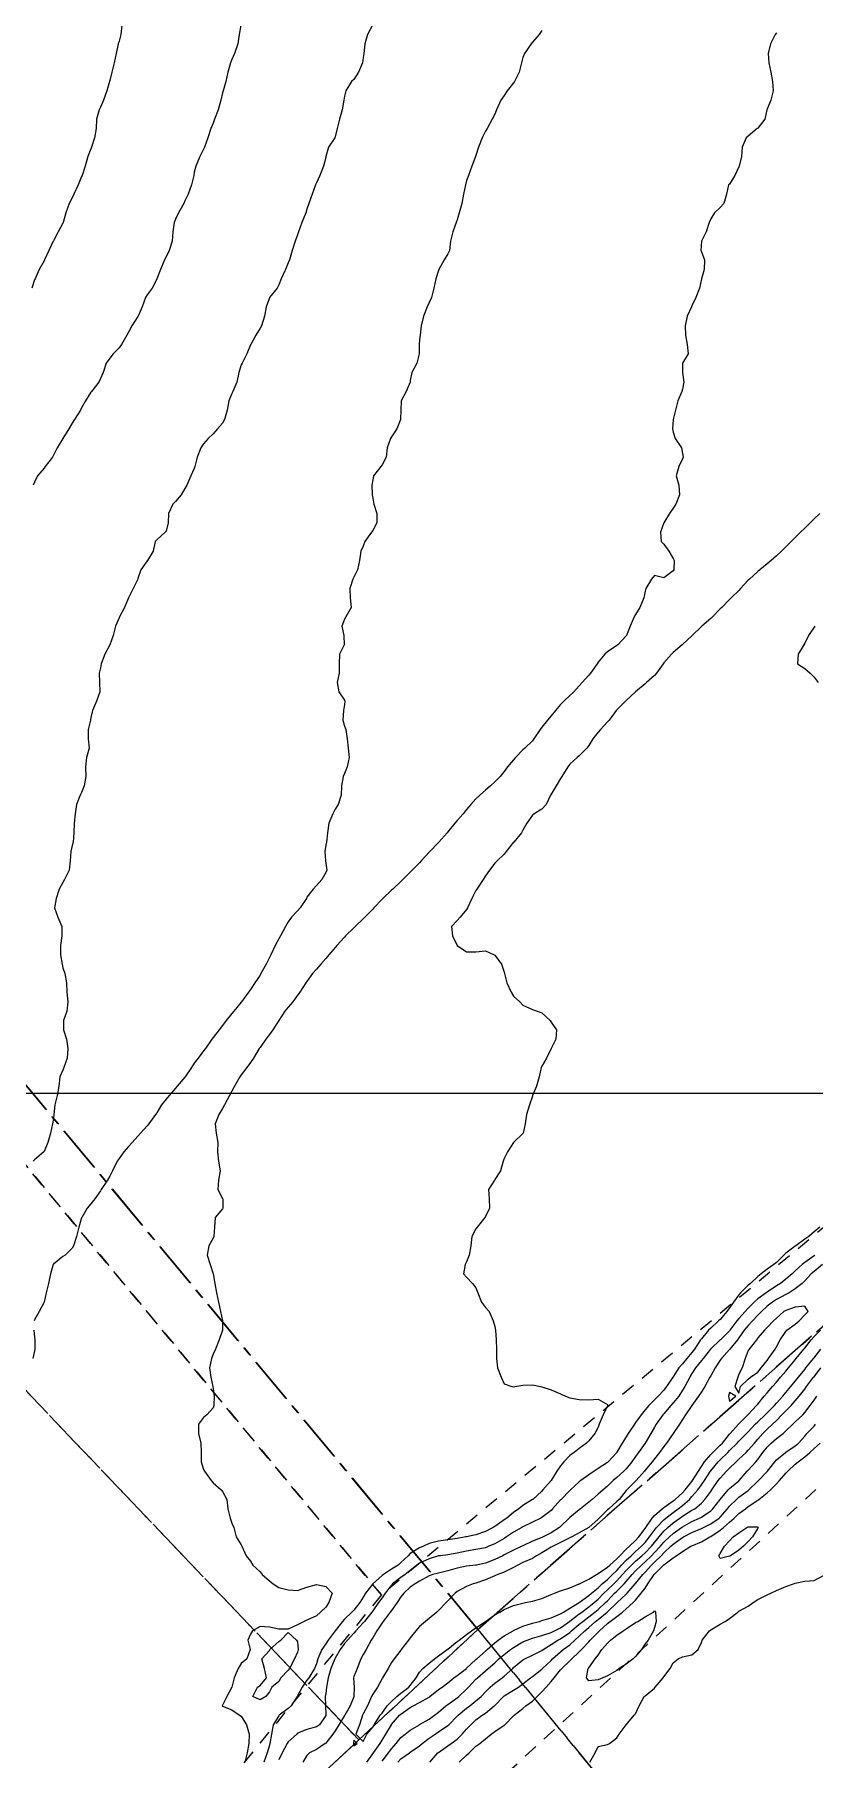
# Model space of a CAD drawing. Header units: centimetres. Extents: x 0 to 642158, y -847 to 649707.
# Drawn here: x 616421.2 to 616462.8, y 620851.9 to 620943.8 of the extents above; entities that cross this region are included whole.
import ezdxf

# ---------------------------------------------------------------- set-up
doc = ezdxf.new("R2010")
doc.units = ezdxf.units.CM
doc.header["$MEASUREMENT"] = 0
doc.linetypes.add('CENTERX2', pattern=[4, 2.5, -0.5, 0.5, -0.5])
doc.linetypes.add('JIS_02_0.7', pattern=[1.35, 0.75, -0.6])
for name, color, linetype, lineweight in [('MEV_grille', 254, 'Continuous', 9), ('WAL_parcellaire agricole', 7, 'JIS_02_0.7', 25), ('WAL_topographie 0.5', 253, 'Continuous', 20)]:
    doc.layers.add(name, color=color, linetype=linetype, lineweight=lineweight)
doc.layers.add('SPW_parcellaire cadastral', color=7, linetype='CENTERX2', lineweight=25, true_color=0xff0542)

# ---------------------------------------------------------------- blocks, each defined once
blk = doc.blocks.new('*U114')
at = {"layer": 'MEV_grille', "transparency": 33554687}
blk.add_lwpolyline([(-1338.461, 0), (1338.461, 0)], dxfattribs=at)
blk = doc.blocks.new('*U115')
at = {"layer": 'MEV_grille', "color": 0, "linetype": 'ByBlock', "lineweight": -2, "transparency": 16777216}
blk.add_blockref('*U114', (0, -1500), dxfattribs=at)

msp = doc.modelspace()

# ---------------------------------------------------------------- linework, layer by layer
at = {"layer": 'SPW_parcellaire cadastral'}
for points in [[(616458.694, 621000.568), (616463.931, 620994.483), (616470.58, 620986.06), (616476.315, 620978.815), (616481.017, 620972.962), (616487.197, 620965.438), (616492.788, 620958.759), (616498.264, 620952.334), (616502.738, 620946.566), (616494.462, 620940.098), (616510.776, 620920.208), (616480.649, 620890.269), (616444.846, 620858.824), (616328.319, 620999.221)], [(616313.036, 620878.993), (616265.079, 620915.786), (616262.741, 620917.58), (616265.689, 620921.537), (616328.319, 620999.221), (616444.846, 620858.824), (616438.51, 620852.937), (616408.245, 620884.701), (616355.741, 620937.089), (616313.036, 620878.993)], [(616313.036, 620878.993), (616355.741, 620937.089), (616408.245, 620884.701), (616438.51, 620852.937), (616410.11, 620826.551), (616394.538, 620813.213), (616375.55, 620800.72), (616354.566, 620778.67), (616332.931, 620755.938), (616309.37, 620730.794), (616286.178, 620751.628), (616257.086, 620777.464), (616258.195, 620804.368), (616302.028, 620864.015), (616313.036, 620878.993)], [(616510.219, 620779.234), (616444.846, 620858.824), (616480.649, 620890.269), (616510.776, 620920.208), (616513.032, 620922.683), (616514.975, 620927.068), (616517.495, 620928.574), (616519.586, 620926.023), (616526.18, 620918.693)], [(616444.846, 620858.824), (616510.219, 620779.234), (616482.666, 620752.854), (616410.11, 620826.551), (616438.51, 620852.937), (616444.846, 620858.824)]]:
    msp.add_lwpolyline(points, dxfattribs=at)
at = {"layer": 'WAL_parcellaire agricole'}
for points in [[(616324.031, 621000.478), (616269.31, 620938.403), (616268.869, 620960.806), (616335.692, 621044.813), (616332.483, 621048.937), (616345.106, 621065.188), (616375.352, 621102.317), (616518.538, 620926.168), (616439.713, 620860.66), (616324.031, 621000.478)], [(616255.997, 620774.617), (616254.888, 620802.306), (616269.443, 620906.264), (616269.125, 620914.056), (616269.31, 620938.403), (616324.031, 621000.478), (616439.713, 620860.66), (616427.749, 620846.053), (616421.929, 620839.702), (616414.257, 620830.705), (616403.934, 620820.988), (616397.612, 620816.054), (616363.299, 620797.518), (616354.757, 620786.516), (616345.049, 620771.634), (616339.95, 620763.773), (616311.615, 620724.308), (616278.144, 620756.809), (616255.997, 620774.617)], [(616522.872, 620919.836), (616570.045, 620862.342), (616614.184, 620807.747), (616630.186, 620791.249), (616643.887, 620779.851), (616659.086, 620770.25), (616672.756, 620763.502), (616687.347, 620758.574), (616702.897, 620754.946), (616721.847, 620753.578), (616739.047, 620754.39), (616761.889, 620757.698), (616804.495, 620698.671), (616831, 620661.774), (616849.652, 620636.377), (616803.656, 620609.121), (616749.161, 620575.115), (616713.413, 620554.761), (616697.581, 620546.526), (616688.913, 620558.859), (616551.728, 620726.674), (616446.381, 620851.161), (616490.176, 620891.332), (616522.872, 620919.836)]]:
    msp.add_lwpolyline(points, dxfattribs=at)
at = {"layer": 'WAL_topographie 0.5'}
for points in [[(616425.9, 620944.25), (616425.845, 620943.75), (616425.75, 620943.4), (616425.706, 620943.25), (616425.596, 620942.75), (616425.481, 620942.25), (616425.356, 620941.75), (616425.25, 620941.313), (616425.235, 620941.25), (616425.093, 620940.75), (616424.914, 620940.25), (616424.75, 620939.883), (616424.688, 620939.75), (616424.553, 620939.25), (616424.519, 620938.75), (616424.441, 620938.25), (616424.277, 620937.75), (616424.25, 620937.67), (616424.091, 620937.25), (616423.947, 620936.75), (616423.781, 620936.25), (616423.75, 620936.185), (616423.57, 620935.75), (616423.336, 620935.25), (616423.25, 620935.059), (616423.096, 620934.75), (616422.904, 620934.25), (616422.764, 620933.75), (616422.75, 620933.717), (616422.509, 620933.25), (616422.25, 620932.766), (616422.242, 620932.75), (616422.004, 620932.25), (616421.772, 620931.75), (616421.75, 620931.703), (616421.496, 620931.25), (616421.274, 620930.75), (616421.25, 620930.687), (616421.1, 620930.25)], [(616432.229, 620944.25), (616432.149, 620943.75), (616432.062, 620943.25), (616431.893, 620942.75), (616431.75, 620942.427), (616431.675, 620942.25), (616431.529, 620941.75), (616431.425, 620941.25), (616431.282, 620940.75), (616431.25, 620940.645), (616431.161, 620940.25), (616431.025, 620939.75), (616430.829, 620939.25), (616430.75, 620939.042), (616430.633, 620938.75), (616430.471, 620938.25), (616430.302, 620937.75), (616430.25, 620937.644), (616430.04, 620937.25), (616429.825, 620936.75), (616429.75, 620936.417), (616429.719, 620936.25), (616429.603, 620935.75), (616429.417, 620935.25), (616429.25, 620934.898), (616429.188, 620934.75), (616428.914, 620934.25), (616428.75, 620933.923), (616428.681, 620933.75), (616428.61, 620933.25), (616428.568, 620932.75), (616428.417, 620932.25), (616428.25, 620931.907), (616428.17, 620931.75), (616427.944, 620931.25), (616427.758, 620930.75), (616427.75, 620930.729), (616427.5, 620930.25), (616427.25, 620929.901), (616427.162, 620929.75), (616426.977, 620929.25), (616426.757, 620928.75), (616426.75, 620928.74), (616426.431, 620928.25), (616426.25, 620927.905), (616426.158, 620927.75), (616425.871, 620927.25), (616425.75, 620927.076), (616425.431, 620926.75), (616425.25, 620926.514), (616425.052, 620926.25), (616424.902, 620925.75), (616424.75, 620925.429), (616424.669, 620925.25), (616424.275, 620924.75), (616424.25, 620924.709), (616423.952, 620924.25), (616423.75, 620923.867), (616423.694, 620923.75), (616423.371, 620923.25), (616423.25, 620923.066), (616423.063, 620922.75), (616422.759, 620922.25), (616422.75, 620922.238), (616422.456, 620921.75), (616422.25, 620921.361), (616422.199, 620921.25), (616421.812, 620920.75), (616421.75, 620920.667), (616421.409, 620920.25), (616421.25, 620919.911), (616421.164, 620919.75)], [(616439.241, 620944.25), (616438.972, 620943.75), (616438.833, 620943.25), (616438.786, 620942.75), (616438.75, 620942.523), (616438.7, 620942.25), (616438.49, 620941.75), (616438.25, 620941.367), (616438.129, 620941.25), (616437.818, 620940.75), (616437.75, 620940.477), (616437.718, 620940.25), (616437.633, 620939.75), (616437.485, 620939.25), (616437.365, 620938.75), (616437.25, 620938.3), (616437.228, 620938.25), (616436.899, 620937.75), (616436.76, 620937.25), (616436.75, 620937.204), (616436.639, 620936.75), (616436.434, 620936.25), (616436.25, 620935.861), (616436.21, 620935.75), (616436.033, 620935.25), (616435.846, 620934.75), (616435.75, 620934.45), (616435.682, 620934.25), (616435.486, 620933.75), (616435.301, 620933.25), (616435.25, 620933.092), (616435.115, 620932.75), (616434.958, 620932.25), (616434.821, 620931.75), (616434.75, 620931.591), (616434.606, 620931.25), (616434.37, 620930.75), (616434.25, 620930.425), (616434.167, 620930.25), (616433.764, 620929.75), (616433.75, 620929.725), (616433.58, 620929.25), (616433.496, 620928.75), (616433.323, 620928.25), (616433.25, 620928.125), (616433.024, 620927.75), (616432.759, 620927.25), (616432.75, 620927.23), (616432.547, 620926.75), (616432.292, 620926.25), (616432.25, 620926.163), (616432.118, 620925.75), (616432.025, 620925.25), (616431.806, 620924.75), (616431.75, 620924.633), (616431.592, 620924.25), (616431.507, 620923.75), (616431.351, 620923.25), (616431.25, 620923.066), (616430.983, 620922.75), (616430.75, 620922.494), (616430.494, 620922.25), (616430.25, 620921.962), (616430.098, 620921.75), (616429.913, 620921.25), (616429.788, 620920.75), (616429.75, 620920.65), (616429.564, 620920.25), (616429.348, 620919.75), (616429.25, 620919.571), (616429.059, 620919.25), (616428.75, 620918.887), (616428.601, 620918.75), (616428.37, 620918.25), (616428.354, 620917.75), (616428.25, 620917.313), (616428.206, 620917.25), (616427.75, 620916.846), (616427.674, 620916.75), (616427.564, 620916.25), (616427.266, 620915.75), (616427.25, 620915.732), (616426.904, 620915.25), (616426.75, 620914.788), (616426.74, 620914.75), (616426.505, 620914.25), (616426.25, 620913.75), (616426.25, 620913.75), (616426.036, 620913.25), (616425.778, 620912.75), (616425.75, 620912.694), (616425.56, 620912.25), (616425.435, 620911.75), (616425.25, 620911.25), (616425.25, 620911.25), (616424.993, 620910.75), (616424.798, 620910.25), (616424.75, 620910.036), (616424.694, 620909.75), (616424.707, 620909.25), (616424.719, 620908.75), (616424.543, 620908.25), (616424.339, 620907.75), (616424.25, 620907.393), (616424.222, 620907.25), (616424.101, 620906.75), (616424.098, 620906.25), (616424.157, 620905.75), (616424.021, 620905.25), (616423.966, 620904.75), (616423.982, 620904.25), (616423.884, 620903.75), (616423.75, 620903.383), (616423.681, 620903.25), (616423.474, 620902.75), (616423.402, 620902.25), (616423.358, 620901.75), (616423.331, 620901.25), (616423.302, 620900.75), (616423.25, 620900.562), (616423.172, 620900.25), (616423.135, 620899.75), (616423.088, 620899.25), (616422.841, 620898.75), (616422.75, 620898.6), (616422.561, 620898.25), (616422.406, 620897.75), (616422.31, 620897.25), (616422.49, 620896.75), (616422.691, 620896.25), (616422.692, 620895.75), (616422.636, 620895.25), (616422.628, 620894.75), (616422.71, 620894.25), (616422.75, 620894.062), (616422.859, 620893.75), (616422.954, 620893.25), (616422.972, 620892.75), (616423.017, 620892.25), (616422.967, 620891.75), (616422.782, 620891.25), (616422.78, 620890.75), (616422.95, 620890.25), (616423.023, 620889.75), (616422.976, 620889.25), (616422.809, 620888.75), (616422.75, 620888.607), (616422.594, 620888.25), (616422.543, 620887.75), (616422.457, 620887.25), (616422.33, 620886.75), (616422.281, 620886.25), (616422.25, 620886.036), (616422.21, 620885.75), (616422.094, 620885.25), (616421.96, 620884.75), (616421.75, 620884.269), (616421.733, 620884.25), (616421.25, 620883.836), (616421.179, 620883.75)], [(616448.25, 620943.961), (616448.121, 620943.75), (616447.75, 620943.354), (616447.68, 620943.25), (616447.325, 620942.75), (616447.25, 620942.536), (616447.165, 620942.25), (616447.043, 620941.75), (616446.795, 620941.25), (616446.75, 620941.187), (616446.417, 620940.75), (616446.25, 620940.509), (616446.076, 620940.25), (616445.848, 620939.75), (616445.75, 620939.513), (616445.611, 620939.25), (616445.338, 620938.75), (616445.25, 620938.615), (616445.077, 620938.25), (616444.887, 620937.75), (616444.75, 620937.313), (616444.729, 620937.25), (616444.534, 620936.75), (616444.35, 620936.25), (616444.25, 620935.983), (616444.189, 620935.75), (616444.078, 620935.25), (616443.991, 620934.75), (616443.854, 620934.25), (616443.75, 620933.893), (616443.701, 620933.75), (616443.519, 620933.25), (616443.394, 620932.75), (616443.34, 620932.25), (616443.25, 620932.075), (616443.053, 620931.75), (616442.774, 620931.25), (616442.75, 620931.191), (616442.611, 620930.75), (616442.5, 620930.25), (616442.385, 620929.75), (616442.25, 620929.481), (616442.143, 620929.25), (616441.95, 620928.75), (616441.839, 620928.25), (616441.772, 620927.75), (616441.75, 620927.5), (616441.728, 620927.25), (616441.717, 620926.75), (616441.592, 620926.25), (616441.338, 620925.75), (616441.25, 620925.322), (616441.237, 620925.25), (616441.04, 620924.75), (616440.767, 620924.25), (616440.75, 620923.75), (616440.75, 620923.749), (616440.734, 620923.25), (616440.528, 620922.75), (616440.25, 620922.333), (616440.192, 620922.25), (616440.014, 620921.75), (616439.968, 620921.25), (616439.75, 620920.845), (616439.681, 620920.75), (616439.298, 620920.25), (616439.25, 620920.036), (616439.208, 620919.75), (616439.219, 620919.25), (616439.25, 620919.062), (616439.31, 620918.75), (616439.462, 620918.25), (616439.472, 620917.75), (616439.25, 620917.336), (616439.186, 620917.25), (616438.835, 620916.75), (616438.75, 620916.5), (616438.615, 620916.25), (616438.547, 620915.75), (616438.433, 620915.25), (616438.25, 620914.855), (616438.197, 620914.75), (616438.026, 620914.25), (616438.043, 620913.75), (616438.096, 620913.25), (616437.822, 620912.75), (616437.75, 620912.625), (616437.6, 620912.25), (616437.713, 620911.75), (616437.727, 620911.25), (616437.49, 620910.75), (616437.457, 620910.25), (616437.467, 620909.75), (616437.354, 620909.25), (616437.45, 620908.75), (616437.75, 620908.3), (616437.773, 620908.25), (616437.75, 620908.083), (616437.697, 620907.75), (616437.655, 620907.25), (616437.75, 620906.917), (616437.821, 620906.75), (616437.893, 620906.25), (616437.94, 620905.75), (616437.99, 620905.25), (616437.885, 620904.75), (616437.75, 620904.408), (616437.679, 620904.25), (616437.588, 620903.75), (616437.579, 620903.25), (616437.403, 620902.75), (616437.25, 620902.5), (616437.122, 620902.25), (616436.912, 620901.75), (616436.839, 620901.25), (616436.787, 620900.75), (616436.75, 620900.583), (616436.701, 620900.25), (616436.735, 620899.75), (616436.75, 620899.625), (616436.804, 620899.25), (616436.75, 620899.125), (616436.546, 620898.75), (616436.25, 620898.44), (616436.076, 620898.25), (616435.75, 620897.809), (616435.721, 620897.75), (616435.385, 620897.25), (616435.25, 620897.094), (616434.936, 620896.75), (616434.75, 620896.509), (616434.607, 620896.25), (616434.35, 620895.75), (616434.25, 620895.597), (616434.063, 620895.25), (616433.821, 620894.75), (616433.75, 620894.599), (616433.576, 620894.25), (616433.302, 620893.75), (616433.25, 620893.669), (616432.978, 620893.25), (616432.75, 620892.908), (616432.63, 620892.75), (616432.262, 620892.25), (616432.25, 620892.234), (616431.853, 620891.75), (616431.75, 620891.63), (616431.448, 620891.25), (616431.25, 620890.975), (616431.067, 620890.75), (616430.75, 620890.342), (616430.687, 620890.25), (616430.342, 620889.75), (616430.25, 620889.631), (616429.955, 620889.25), (616429.75, 620888.97), (616429.602, 620888.75), (616429.26, 620888.25), (616429.25, 620888.238), (616428.843, 620887.75), (616428.75, 620887.646), (616428.411, 620887.25), (616428.25, 620887.062), (616428.009, 620886.75), (616427.75, 620886.332), (616427.691, 620886.25), (616427.337, 620885.75), (616427.25, 620885.644), (616426.895, 620885.25), (616426.75, 620885.097), (616426.438, 620884.75), (616426.25, 620884.542), (616426.008, 620884.25), (616425.75, 620883.905), (616425.641, 620883.75), (616425.392, 620883.25), (616425.25, 620882.964), (616425.125, 620882.75), (616424.792, 620882.25), (616424.75, 620882.181), (616424.46, 620881.75), (616424.25, 620881.478), (616424.052, 620881.25), (616423.755, 620880.75), (616423.75, 620880.738), (616423.612, 620880.25), (616423.484, 620879.75), (616423.321, 620879.25), (616423.25, 620879.119), (616422.869, 620878.75), (616422.75, 620878.675), (616422.25, 620878.269), (616422.236, 620878.25), (616422.101, 620877.75), (616421.989, 620877.25), (616421.867, 620876.75), (616421.75, 620876.25), (616421.75, 620876.25), (616421.5, 620875.75), (616421.25, 620875.31), (616421.222, 620875.25)], [(616460.75, 620943.837), (616460.685, 620943.75), (616460.424, 620943.25), (616460.31, 620942.75), (616460.336, 620942.25), (616460.44, 620941.75), (616460.536, 620941.25), (616460.578, 620940.75), (616460.45, 620940.25), (616460.25, 620939.788), (616460.236, 620939.75), (616460.135, 620939.25), (616459.75, 620938.774), (616459.721, 620938.75), (616459.25, 620938.35), (616459.132, 620938.25), (616458.926, 620937.75), (616458.882, 620937.25), (616458.77, 620936.75), (616458.75, 620936.7), (616458.536, 620936.25), (616458.25, 620935.788), (616458.2, 620935.75), (616458.083, 620935.25), (616457.95, 620934.75), (616457.75, 620934.536), (616457.442, 620934.25), (616457.25, 620933.938), (616457.167, 620933.75), (616457, 620933.25), (616456.75, 620932.75), (616456.75, 620932.749), (616456.719, 620932.25), (616456.75, 620932.178), (616456.908, 620931.75), (616456.896, 620931.25), (616456.75, 620930.75), (616456.75, 620930.75), (616456.655, 620930.25), (616456.464, 620929.75), (616456.25, 620929.3), (616456.226, 620929.25), (616456, 620928.75), (616455.883, 620928.25), (616455.906, 620927.75), (616456, 620927.25), (616456.05, 620926.75), (616455.75, 620926.25), (616455.75, 620925.75), (616455.818, 620925.25), (616455.75, 620924.875), (616455.708, 620924.75), (616455.5, 620924.25), (616455.375, 620923.75), (616455.25, 620923.25), (616455.25, 620923.25), (616455.213, 620922.75), (616455.25, 620922.583), (616455.361, 620922.25), (616455.694, 620921.75), (616455.75, 620921.45), (616455.781, 620921.25), (616455.75, 620921.167), (616455.558, 620920.75), (616455.4, 620920.25), (616455.545, 620919.75), (616455.591, 620919.25), (616455.382, 620918.75), (616455.25, 620918.536), (616455.05, 620918.25), (616454.75, 620917.75), (616454.75, 620917.75), (616454.569, 620917.25), (616454.614, 620916.75), (616454.75, 620916.607), (616455.018, 620916.25), (616455.25, 620915.844), (616455.298, 620915.75), (616455.288, 620915.25), (616455.25, 620915.187), (616454.75, 620914.817), (616454.25, 620914.95), (616454.096, 620914.75), (616453.796, 620914.25), (616453.75, 620914.107), (616453.678, 620913.75), (616453.482, 620913.25), (616453.25, 620912.87), (616453.175, 620912.75), (616452.96, 620912.25), (616452.768, 620911.75), (616452.75, 620911.729), (616452.296, 620911.25), (616452.25, 620911.212), (616451.75, 620910.877), (616451.607, 620910.75), (616451.25, 620910.333), (616451.198, 620910.25), (616450.849, 620909.75), (616450.75, 620909.64), (616450.402, 620909.25), (616450.25, 620909.076), (616449.954, 620908.75), (616449.75, 620908.548), (616449.426, 620908.25), (616449.25, 620908.074), (616448.984, 620907.75), (616448.75, 620907.47), (616448.551, 620907.25), (616448.25, 620906.863), (616448.174, 620906.75), (616447.837, 620906.25), (616447.75, 620906.149), (616447.348, 620905.75), (616447.25, 620905.655), (616446.861, 620905.25), (616446.75, 620905.129), (616446.434, 620904.75), (616446.25, 620904.513), (616446.036, 620904.25), (616445.75, 620903.951), (616445.525, 620903.75), (616445.25, 620903.513), (616444.957, 620903.25), (616444.75, 620903.054), (616444.479, 620902.75), (616444.25, 620902.484), (616444.062, 620902.25), (616443.75, 620901.9), (616443.626, 620901.75), (616443.25, 620901.296), (616443.211, 620901.25), (616442.767, 620900.75), (616442.75, 620900.732), (616442.295, 620900.25), (616442.25, 620900.205), (616441.838, 620899.75), (616441.75, 620899.651), (616441.352, 620899.25), (616441.25, 620899.145), (616440.849, 620898.75), (616440.75, 620898.658), (616440.322, 620898.25), (616440.25, 620898.184), (616439.792, 620897.75), (616439.75, 620897.708), (616439.307, 620897.25), (616439.25, 620897.184), (616438.835, 620896.75), (616438.75, 620896.663), (616438.31, 620896.25), (616438.25, 620896.188), (616437.805, 620895.75), (616437.75, 620895.691), (616437.349, 620895.25), (616437.25, 620895.13), (616436.917, 620894.75), (616436.75, 620894.554), (616436.496, 620894.25), (616436.25, 620893.984), (616436.048, 620893.75), (616435.75, 620893.33), (616435.695, 620893.25), (616435.374, 620892.75), (616435.25, 620892.59), (616434.995, 620892.25), (616434.75, 620891.962), (616434.577, 620891.75), (616434.25, 620891.257), (616434.246, 620891.25), (616433.93, 620890.75), (616433.75, 620890.507), (616433.569, 620890.25), (616433.25, 620889.809), (616433.21, 620889.75), (616432.91, 620889.25), (616432.75, 620889.019), (616432.545, 620888.75), (616432.25, 620888.35), (616432.185, 620888.25), (616431.897, 620887.75), (616431.75, 620887.483), (616431.634, 620887.25), (616431.368, 620886.75), (616431.25, 620886.564), (616431.057, 620886.25), (616430.868, 620885.75), (616430.917, 620885.25), (616431.009, 620884.75), (616430.984, 620884.25), (616431.033, 620883.75), (616431.122, 620883.25), (616431.036, 620882.75), (616431, 620882.25), (616431.25, 620881.775), (616431.279, 620881.75), (616431.274, 620881.25), (616431.25, 620881.219), (616430.855, 620880.75), (616430.833, 620880.25), (616430.793, 620879.75), (616430.75, 620879.65), (616430.519, 620879.25), (616430.429, 620878.75), (616430.588, 620878.25), (616430.75, 620877.75), (616430.75, 620877.75), (616430.844, 620877.25), (616430.94, 620876.75), (616431.048, 620876.25), (616431.146, 620875.75), (616431.25, 620875.25), (616431.25, 620875.25), (616431.25, 620874.75), (616431.25, 620874.75), (616431.083, 620874.25), (616430.875, 620873.75), (616430.75, 620873.477), (616430.667, 620873.25), (616430.562, 620872.75), (616430.625, 620872.25), (616430.731, 620871.75), (616430.75, 620871.65), (616430.812, 620871.25), (616430.797, 620870.75), (616430.75, 620870.625), (616430.424, 620870.25), (616430.25, 620870.107), (616429.972, 620869.75), (616429.968, 620869.25), (616430.098, 620868.75), (616430.111, 620868.25), (616430.125, 620867.75), (616430.25, 620867.338), (616430.288, 620867.25), (616430.655, 620866.75), (616430.75, 620866.636), (616431.185, 620866.25), (616431.25, 620866.167), (616431.477, 620865.75), (616431.544, 620865.25), (616431.653, 620864.75), (616431.75, 620864.481), (616431.857, 620864.25), (616431.989, 620863.75), (616432.25, 620863.321), (616432.288, 620863.25), (616432.517, 620862.75), (616432.75, 620862.458), (616432.864, 620862.25), (616433.25, 620861.881), (616433.365, 620861.75), (616433.75, 620861.417), (616433.959, 620861.25), (616434.25, 620861.061), (616434.75, 620860.934), (616435.25, 620860.902), (616435.75, 620861.07), (616436.25, 620861.208), (616436.75, 620861.108), (616437.099, 620860.75), (616436.911, 620860.25), (616436.75, 620860.006), (616436.466, 620859.75), (616436.25, 620859.553), (616435.75, 620859.319), (616435.604, 620859.25), (616435.25, 620859.073), (616434.75, 620858.83), (616434.25, 620858.835), (616433.75, 620858.94), (616433.25, 620858.978), (616432.846, 620858.75), (616432.75, 620858.571), (616432.595, 620858.25), (616432.725, 620857.75), (616432.544, 620857.25), (616432.25, 620857), (616432.089, 620856.75), (616431.879, 620856.25), (616431.75, 620855.75), (616431.75, 620855.75), (616431.491, 620855.25), (616431.25, 620854.786), (616431.238, 620854.75), (616431.25, 620854.733), (616431.75, 620854.541), (616432.15, 620854.25), (616432.25, 620854.205), (616432.54, 620853.75), (616432.681, 620853.25), (616432.663, 620852.75), (616432.562, 620852.25), (616432.447, 620851.75)], [(616463.057, 620918.25), (616462.75, 620917.961), (616462.534, 620917.75), (616462.25, 620917.464), (616462.028, 620917.25), (616461.75, 620916.961), (616461.53, 620916.75), (616461.25, 620916.465), (616461.019, 620916.25), (616460.75, 620916.002), (616460.474, 620915.75), (616460.25, 620915.564), (616459.866, 620915.25), (616459.75, 620915.157), (616459.309, 620914.75), (616459.25, 620914.689), (616458.836, 620914.25), (616458.75, 620914.155), (616458.333, 620913.75), (616458.25, 620913.66), (616457.832, 620913.25), (616457.75, 620913.171), (616457.337, 620912.75), (616457.25, 620912.663), (616456.778, 620912.25), (616456.75, 620912.225), (616456.265, 620911.75), (616456.25, 620911.735), (616455.75, 620911.266), (616455.73, 620911.25), (616455.25, 620910.838), (616455.159, 620910.75), (616454.75, 620910.289), (616454.72, 620910.25), (616454.357, 620909.75), (616454.25, 620909.628), (616453.825, 620909.25), (616453.75, 620909.184), (616453.25, 620908.759), (616453.24, 620908.75), (616452.75, 620908.287), (616452.705, 620908.25), (616452.25, 620907.79), (616452.215, 620907.75), (616451.834, 620907.25), (616451.75, 620907.153), (616451.373, 620906.75), (616451.25, 620906.61), (616450.975, 620906.25), (616450.75, 620905.886), (616450.644, 620905.75), (616450.25, 620905.35), (616450.135, 620905.25), (616449.75, 620904.904), (616449.635, 620904.75), (616449.312, 620904.25), (616449.25, 620904.134), (616449.021, 620903.75), (616448.75, 620903.307), (616448.714, 620903.25), (616448.482, 620902.75), (616448.25, 620902.509), (616447.85, 620902.25), (616447.75, 620902.18), (616447.463, 620901.75), (616447.25, 620901.378), (616447.173, 620901.25), (616446.759, 620900.75), (616446.75, 620900.738), (616446.35, 620900.25), (616446.25, 620900.111), (616445.879, 620899.75), (616445.75, 620899.635), (616445.462, 620899.25), (616445.25, 620898.944), (616445.137, 620898.75), (616444.787, 620898.25), (616444.75, 620898.179), (616444.524, 620897.75), (616444.304, 620897.25), (616444.25, 620897.155), (616443.91, 620896.75), (616443.75, 620896.583), (616443.442, 620896.25), (616443.5, 620895.75), (616443.75, 620895.25), (616443.75, 620895.25), (616444.25, 620894.9), (616444.75, 620894.9), (616445.25, 620894.956), (616445.717, 620894.75), (616445.75, 620894.734), (616446.116, 620894.25), (616446.25, 620893.827), (616446.275, 620893.75), (616446.399, 620893.25), (616446.619, 620892.75), (616446.75, 620892.536), (616447.083, 620892.25), (616447.25, 620892.068), (616447.75, 620891.827), (616448, 620891.75), (616448.25, 620891.65), (616448.694, 620891.25), (616448.75, 620891.167), (616449.028, 620890.75), (616449, 620890.25), (616448.75, 620889.75), (616448.75, 620889.75), (616448.5, 620889.25), (616448.25, 620888.812), (616448.229, 620888.75), (616448.121, 620888.25), (616447.971, 620887.75), (616447.761, 620887.25), (616447.75, 620887.217), (616447.594, 620886.75), (616447.443, 620886.25), (616447.365, 620885.75), (616447.26, 620885.25), (616447.25, 620885.231), (616446.75, 620884.75), (616446.75, 620884.75), (616446.423, 620884.25), (616446.25, 620883.898), (616446.193, 620883.75), (616446.053, 620883.25), (616445.75, 620882.774), (616445.73, 620882.75), (616445.417, 620882.25), (616445.45, 620881.75), (616445.469, 620881.25), (616445.25, 620880.813), (616445.218, 620880.75), (616444.809, 620880.25), (616444.75, 620880.159), (616444.531, 620879.75), (616444.471, 620879.25), (616444.393, 620878.75), (616444.25, 620878.393), (616444.167, 620878.25), (616444.083, 620877.75), (616444.25, 620877.573), (616444.573, 620877.25), (616444.75, 620877.019), (616444.856, 620876.75), (616445.05, 620876.25), (616445.25, 620875.964), (616445.454, 620875.75), (616445.667, 620875.25), (616445.75, 620874.95), (616445.788, 620874.75), (616445.826, 620874.25), (616445.845, 620873.75), (616445.846, 620873.25), (616445.896, 620872.75), (616446.089, 620872.25), (616446.25, 620871.893), (616446.65, 620871.75), (616446.75, 620871.736), (616446.821, 620871.75), (616447.25, 620871.831), (616447.75, 620871.847), (616448.179, 620871.75), (616448.25, 620871.742), (616448.75, 620871.585), (616449.25, 620871.363), (616449.515, 620871.25), (616449.75, 620871.157), (616450.25, 620871.063), (616450.75, 620871.056), (616451.25, 620871.088), (616451.75, 620870.809), (616451.764, 620870.75), (616451.75, 620870.729), (616451.516, 620870.25), (616451.317, 620869.75), (616451.25, 620869.598), (616451.069, 620869.25), (616450.75, 620868.863), (616450.641, 620868.75), (616450.25, 620868.464), (616449.978, 620868.25), (616449.75, 620868.085), (616449.431, 620867.75), (616449.25, 620867.529), (616449.062, 620867.25), (616448.752, 620866.75), (616448.75, 620866.748), (616448.311, 620866.25), (616448.25, 620866.19), (616447.769, 620865.75), (616447.75, 620865.737), (616447.25, 620865.422), (616447.035, 620865.25), (616446.75, 620865.049), (616446.392, 620864.75), (616446.25, 620864.659), (616445.75, 620864.303), (616445.673, 620864.25), (616445.25, 620864.029), (616444.75, 620863.859), (616444.25, 620863.757), (616444.218, 620863.75), (616443.75, 620863.671), (616443.25, 620863.588), (616442.75, 620863.531), (616442.25, 620863.405), (616441.956, 620863.25), (616441.75, 620863.163), (616441.25, 620862.859), (616441.135, 620862.75), (616440.75, 620862.384), (616440.602, 620862.25), (616440.25, 620862.025), (616439.823, 620861.75), (616439.75, 620861.689), (616439.256, 620861.25), (616439.25, 620861.243), (616438.873, 620860.75), (616438.75, 620860.537), (616438.574, 620860.25), (616438.25, 620859.85), (616438.148, 620859.75), (616437.75, 620859.369), (616437.649, 620859.25), (616437.25, 620858.75), (616437.25, 620858.75), (616436.873, 620858.25), (616436.75, 620858.061), (616436.539, 620857.75), (616436.337, 620857.25), (616436.25, 620856.997), (616436.143, 620856.75), (616435.844, 620856.25), (616435.75, 620856.116), (616435.493, 620855.75), (616435.25, 620855.294), (616435.229, 620855.25), (616434.901, 620854.75), (616434.75, 620854.613), (616434.274, 620854.25), (616434.25, 620854.224), (616433.953, 620853.75), (616433.871, 620853.25), (616433.778, 620852.75), (616433.75, 620852.652), (616433.64, 620852.25), (616433.459, 620851.75)], [(616462.792, 620912.25), (616462.75, 620912.196), (616462.459, 620911.75), (616462.25, 620911.341), (616462.199, 620911.25), (616461.912, 620910.75), (616461.875, 620910.25), (616462.25, 620909.993), (616462.543, 620909.75), (616462.75, 620909.528), (616462.964, 620909.25)], [(616463.058, 620880.25), (616462.75, 620879.991), (616462.463, 620879.75), (616462.25, 620879.596), (616461.784, 620879.25), (616461.75, 620879.227), (616461.25, 620878.861), (616461.133, 620878.75), (616460.75, 620878.37), (616460.609, 620878.25), (616460.25, 620878.008), (616459.942, 620877.75), (616459.75, 620877.618), (616459.368, 620877.25), (616459.25, 620877.151), (616458.841, 620876.75), (616458.75, 620876.644), (616458.456, 620876.25), (616458.25, 620875.956), (616458.103, 620875.75), (616457.75, 620875.335), (616457.668, 620875.25), (616457.25, 620874.873), (616457.131, 620874.75), (616456.75, 620874.303), (616456.712, 620874.25), (616456.386, 620873.75), (616456.25, 620873.574), (616455.978, 620873.25), (616455.75, 620872.971), (616455.555, 620872.75), (616455.25, 620872.268), (616455.236, 620872.25), (616454.895, 620871.75), (616454.75, 620871.562), (616454.449, 620871.25), (616454.25, 620871.052), (616453.954, 620870.75), (616453.75, 620870.517), (616453.54, 620870.25), (616453.25, 620869.839), (616453.182, 620869.75), (616452.849, 620869.25), (616452.75, 620869.078), (616452.54, 620868.75), (616452.25, 620868.259), (616452.244, 620868.25), (616451.796, 620867.75), (616451.75, 620867.712), (616451.25, 620867.384), (616451.04, 620867.25), (616450.75, 620867.054), (616450.33, 620866.75), (616450.25, 620866.684), (616449.79, 620866.25), (616449.75, 620866.217), (616449.281, 620865.75), (616449.25, 620865.72), (616448.824, 620865.25), (616448.75, 620865.161), (616448.25, 620864.781), (616448.196, 620864.75), (616447.75, 620864.542), (616447.25, 620864.285), (616447.194, 620864.25), (616446.75, 620863.997), (616446.377, 620863.75), (616446.25, 620863.668), (616445.75, 620863.382), (616445.442, 620863.25), (616445.25, 620863.171), (616444.75, 620863.071), (616444.25, 620862.998), (616443.75, 620862.879), (616443.25, 620862.799), (616442.859, 620862.75), (616442.75, 620862.735), (616442.25, 620862.59), (616441.75, 620862.359), (616441.605, 620862.25), (616441.25, 620861.964), (616440.974, 620861.75), (616440.75, 620861.594), (616440.303, 620861.25), (616440.25, 620861.179), (616439.922, 620860.75), (616439.75, 620860.505), (616439.56, 620860.25), (616439.25, 620859.811), (616439.211, 620859.75), (616438.811, 620859.25), (616438.75, 620859.173), (616438.352, 620858.75), (616438.25, 620858.63), (616437.906, 620858.25), (616437.75, 620858.065), (616437.526, 620857.75), (616437.25, 620857.29), (616437.229, 620857.25), (616437.028, 620856.75), (616436.882, 620856.25), (616436.793, 620855.75), (616436.75, 620855.409), (616436.721, 620855.25), (616436.729, 620854.75), (616436.75, 620854.296), (616436.751, 620854.25), (616436.75, 620854.247), (616436.421, 620853.75), (616436.25, 620853.634), (616435.75, 620853.499), (616435.25, 620853.291), (616435.204, 620853.25), (616434.75, 620852.841), (616434.695, 620852.75), (616434.426, 620852.25), (616434.25, 620851.87)], [(616462.791, 620878.75), (616462.75, 620878.72), (616462.25, 620878.359), (616462.12, 620878.25), (616461.75, 620877.912), (616461.583, 620877.75), (616461.25, 620877.47), (616460.964, 620877.25), (616460.75, 620877.113), (616460.25, 620876.785), (616460.201, 620876.75), (616459.75, 620876.425), (616459.561, 620876.25), (616459.25, 620875.936), (616459.088, 620875.75), (616458.75, 620875.374), (616458.643, 620875.25), (616458.273, 620874.75), (616458.25, 620874.719), (616457.766, 620874.25), (616457.75, 620874.236), (616457.25, 620873.758), (616457.244, 620873.75), (616456.843, 620873.25), (616456.75, 620873.136), (616456.437, 620872.75), (616456.25, 620872.451), (616456.13, 620872.25), (616455.864, 620871.75), (616455.75, 620871.568), (616455.546, 620871.25), (616455.25, 620870.89), (616455.12, 620870.75), (616454.75, 620870.311), (616454.696, 620870.25), (616454.34, 620869.75), (616454.25, 620869.597), (616454.056, 620869.25), (616453.763, 620868.75), (616453.75, 620868.733), (616453.404, 620868.25), (616453.25, 620868.036), (616453.054, 620867.75), (616452.75, 620867.383), (616452.617, 620867.25), (616452.25, 620866.914), (616452.058, 620866.75), (616451.75, 620866.447), (616451.522, 620866.25), (616451.25, 620866.021), (616450.93, 620865.75), (616450.75, 620865.595), (616450.318, 620865.25), (616450.25, 620865.19), (616449.75, 620864.789), (616449.714, 620864.75), (616449.25, 620864.299), (616449.197, 620864.25), (616448.75, 620863.966), (616448.318, 620863.75), (616448.25, 620863.719), (616447.75, 620863.518), (616447.25, 620863.281), (616447.193, 620863.25), (616446.75, 620863.037), (616446.25, 620862.786), (616446.174, 620862.75), (616445.75, 620862.552), (616445.25, 620862.348), (616444.777, 620862.25), (616444.75, 620862.244), (616444.25, 620862.196), (616443.75, 620862.089), (616443.25, 620861.939), (616442.75, 620861.816), (616442.459, 620861.75), (616442.25, 620861.681), (616441.75, 620861.398), (616441.507, 620861.25), (616441.25, 620861.073), (616440.91, 620860.75), (616440.75, 620860.558), (616440.561, 620860.25), (616440.25, 620859.832), (616440.187, 620859.75), (616439.804, 620859.25), (616439.75, 620859.172), (616439.475, 620858.75), (616439.25, 620858.381), (616439.174, 620858.25), (616438.896, 620857.75), (616438.75, 620857.487), (616438.615, 620857.25), (616438.418, 620856.75), (616438.25, 620856.313), (616438.228, 620856.25), (616438.25, 620855.977), (616438.26, 620855.75), (616438.253, 620855.25), (616438.25, 620855.241), (616438.056, 620854.75), (616437.759, 620854.25), (616437.75, 620854.237), (616437.443, 620853.75), (616437.25, 620853.423), (616437.123, 620853.25), (616436.75, 620852.764), (616436.72, 620852.75), (616436.25, 620852.422), (616435.891, 620852.25), (616435.75, 620852.109), (616435.533, 620851.75)], [(616463.202, 620878.25), (616462.75, 620877.878), (616462.602, 620877.75), (616462.25, 620877.383), (616462.109, 620877.25), (616461.75, 620876.962), (616461.418, 620876.75), (616461.25, 620876.661), (616460.75, 620876.388), (616460.538, 620876.25), (616460.25, 620876.028), (616459.944, 620875.75), (616459.75, 620875.55), (616459.464, 620875.25), (616459.25, 620875.016), (616459.032, 620874.75), (616458.75, 620874.349), (616458.679, 620874.25), (616458.273, 620873.75), (616458.25, 620873.721), (616457.813, 620873.25), (616457.75, 620873.154), (616457.478, 620872.75), (616457.25, 620872.323), (616457.206, 620872.25), (616456.926, 620871.75), (616456.75, 620871.481), (616456.604, 620871.25), (616456.25, 620870.75), (616456.25, 620870.75), (616455.897, 620870.25), (616455.75, 620870.007), (616455.589, 620869.75), (616455.25, 620869.263), (616455.242, 620869.25), (616454.888, 620868.75), (616454.75, 620868.571), (616454.525, 620868.25), (616454.25, 620867.907), (616454.125, 620867.75), (616453.75, 620867.295), (616453.717, 620867.25), (616453.273, 620866.75), (616453.25, 620866.723), (616452.774, 620866.25), (616452.75, 620866.22), (616452.368, 620865.75), (616452.25, 620865.627), (616451.825, 620865.25), (616451.75, 620865.183), (616451.312, 620864.75), (616451.25, 620864.693), (616450.764, 620864.25), (616450.75, 620864.242), (616450.25, 620863.97), (616449.861, 620863.75), (616449.75, 620863.698), (616449.25, 620863.443), (616448.854, 620863.25), (616448.75, 620863.195), (616448.25, 620862.905), (616447.974, 620862.75), (616447.75, 620862.605), (616447.25, 620862.383), (616446.971, 620862.25), (616446.75, 620862.114), (616446.25, 620861.871), (616445.921, 620861.75), (616445.75, 620861.676), (616445.25, 620861.466), (616444.75, 620861.291), (616444.608, 620861.25), (616444.25, 620861.113), (616443.75, 620860.841), (616443.639, 620860.75), (616443.25, 620860.337), (616443.17, 620860.25), (616442.75, 620859.826), (616442.665, 620859.75), (616442.25, 620859.413), (616442.067, 620859.25), (616441.75, 620858.981), (616441.551, 620858.75), (616441.25, 620858.378), (616441.16, 620858.25), (616440.771, 620857.75), (616440.75, 620857.723), (616440.391, 620857.25), (616440.25, 620857.056), (616440.069, 620856.75), (616439.778, 620856.25), (616439.75, 620856.203), (616439.501, 620855.75), (616439.25, 620855.372), (616439.186, 620855.25), (616438.965, 620854.75), (616438.75, 620854.334), (616438.713, 620854.25), (616438.541, 620853.75), (616438.344, 620853.25), (616438.75, 620852.852), (616438.934, 620853.25), (616439.25, 620853.61), (616439.322, 620853.75), (616439.65, 620854.25), (616439.75, 620854.356), (616440.02, 620854.75), (616440.25, 620854.988), (616440.541, 620855.25), (616440.75, 620855.422), (616441.166, 620855.75), (616441.25, 620855.843), (616441.56, 620856.25), (616441.75, 620856.543), (616441.918, 620856.75), (616442.25, 620857.03), (616442.547, 620857.25), (616442.75, 620857.411), (616443.22, 620857.75), (616443.25, 620857.775), (616443.75, 620858.173), (616443.848, 620858.25), (616444.25, 620858.557), (616444.508, 620858.75), (616444.75, 620858.906), (616445.25, 620859.247), (616445.253, 620859.25), (616445.75, 620859.592), (616446.018, 620859.75), (616446.25, 620859.881), (616446.75, 620860.1), (616447.25, 620860.22), (616447.392, 620860.25), (616447.75, 620860.322), (616448.25, 620860.478), (616448.75, 620860.681), (616448.934, 620860.75), (616449.25, 620860.878), (616449.75, 620861.035), (616450.25, 620861.244), (616450.261, 620861.25), (616450.75, 620861.504), (616451.161, 620861.75), (616451.25, 620861.799), (616451.75, 620862.13), (616451.881, 620862.25), (616452.25, 620862.589), (616452.402, 620862.75), (616452.75, 620863.101), (616452.917, 620863.25), (616453.25, 620863.566), (616453.417, 620863.75), (616453.75, 620864.194), (616453.789, 620864.25), (616454.131, 620864.75), (616454.25, 620864.887), (616454.664, 620865.25), (616454.75, 620865.319), (616455.25, 620865.665), (616455.358, 620865.75), (616455.75, 620866.105), (616455.883, 620866.25), (616456.25, 620866.708), (616456.281, 620866.75), (616456.593, 620867.25), (616456.75, 620867.492), (616456.921, 620867.75), (616457.25, 620868.13), (616457.365, 620868.25), (616457.75, 620868.626), (616457.868, 620868.75), (616458.25, 620869.213), (616458.284, 620869.25), (616458.725, 620869.75), (616458.75, 620869.777), (616459.23, 620870.25), (616459.25, 620870.27), (616459.694, 620870.75), (616459.75, 620870.826), (616460.101, 620871.25), (616460.25, 620871.42), (616460.536, 620871.75), (616460.75, 620871.994), (616460.972, 620872.25), (616461.25, 620872.578), (616461.386, 620872.75), (616461.75, 620873.184), (616461.804, 620873.25), (616462.211, 620873.75), (616462.25, 620873.799), (616462.588, 620874.25), (616462.75, 620874.43), (616463.098, 620874.75)], [(616458.75, 620871.4), (616458.837, 620871.75), (616459.25, 620872.156), (616459.363, 620872.25), (616459.75, 620872.526), (616459.93, 620872.75), (616460.25, 620873.146), (616460.321, 620873.25), (616460.673, 620873.75), (616460.75, 620873.872), (616460.942, 620874.25), (616461.25, 620874.693), (616461.301, 620874.75), (616461.75, 620875.083), (616461.95, 620875.25), (616462.25, 620875.568), (616462.433, 620875.75), (616462.25, 620876.032), (616461.75, 620875.976), (616461.25, 620875.809), (616461.136, 620875.75), (616460.75, 620875.404), (616460.593, 620875.25), (616460.25, 620874.899), (616460.118, 620874.75), (616459.75, 620874.344), (616459.678, 620874.25), (616459.295, 620873.75), (616459.25, 620873.675), (616459.079, 620873.25), (616458.914, 620872.75), (616458.75, 620872.414), (616458.685, 620872.25), (616458.536, 620871.75), (616458.75, 620871.4)], [(616421.202, 620874.75), (616421.25, 620874.387), (616421.267, 620874.25), (616421.268, 620873.75), (616421.25, 620873.667), (616421.16, 620873.25)], [(616438.937, 620851.75), (616439.25, 620852.19), (616439.295, 620852.25), (616439.642, 620852.75), (616439.75, 620852.928), (616439.954, 620853.25), (616440.248, 620853.75), (616440.25, 620853.753), (616440.685, 620854.25), (616440.75, 620854.316), (616441.25, 620854.672), (616441.408, 620854.75), (616441.75, 620854.924), (616442.25, 620855.222), (616442.287, 620855.25), (616442.75, 620855.615), (616442.948, 620855.75), (616443.25, 620855.983), (616443.579, 620856.25), (616443.75, 620856.364), (616444.236, 620856.75), (616444.25, 620856.761), (616444.75, 620857.213), (616444.792, 620857.25), (616445.25, 620857.665), (616445.346, 620857.75), (616445.75, 620858.112), (616445.937, 620858.25), (616446.25, 620858.485), (616446.735, 620858.75), (616446.75, 620858.759), (616447.25, 620858.991), (616447.75, 620859.153), (616448.134, 620859.25), (616448.25, 620859.289), (616448.75, 620859.434), (616449.25, 620859.649), (616449.408, 620859.75), (616449.75, 620859.957), (616450.235, 620860.25), (616450.25, 620860.259), (616450.75, 620860.632), (616450.892, 620860.75), (616451.25, 620861.042), (616451.471, 620861.25), (616451.75, 620861.488), (616452.02, 620861.75), (616452.25, 620861.965), (616452.506, 620862.25), (616452.75, 620862.506), (616453.014, 620862.75), (616453.25, 620862.966), (616453.564, 620863.25), (616453.75, 620863.454), (616453.99, 620863.75), (616454.25, 620864.107), (616454.365, 620864.25), (616454.75, 620864.662), (616454.855, 620864.75), (616455.25, 620865.055), (616455.522, 620865.25), (616455.75, 620865.43), (616456.115, 620865.75), (616456.25, 620865.899), (616456.559, 620866.25), (616456.75, 620866.514), (616456.915, 620866.75), (616457.24, 620867.25), (616457.25, 620867.264), (616457.649, 620867.75), (616457.75, 620867.856), (616458.159, 620868.25), (616458.25, 620868.346), (616458.659, 620868.75), (616458.75, 620868.849), (616459.149, 620869.25), (616459.25, 620869.353), (616459.621, 620869.75), (616459.75, 620869.877), (616460.151, 620870.25), (616460.25, 620870.35), (616460.637, 620870.75), (616460.75, 620870.876), (616461.089, 620871.25), (616461.25, 620871.436), (616461.508, 620871.75), (616461.75, 620872.038), (616461.92, 620872.25), (616462.25, 620872.672), (616462.31, 620872.75), (616462.714, 620873.25), (616462.75, 620873.294), (616463.11, 620873.75)], [(616439.75, 620851.809), (616440.094, 620852.25), (616440.25, 620852.46), (616440.498, 620852.75), (616440.75, 620853.068), (616440.975, 620853.25), (616441.25, 620853.46), (616441.738, 620853.75), (616441.75, 620853.757), (616442.25, 620854.048), (616442.537, 620854.25), (616442.75, 620854.416), (616443.144, 620854.75), (616443.25, 620854.829), (616443.75, 620855.183), (616443.836, 620855.25), (616444.25, 620855.646), (616444.35, 620855.75), (616444.75, 620856.172), (616444.828, 620856.25), (616445.25, 620856.626), (616445.406, 620856.75), (616445.75, 620857.042), (616445.972, 620857.25), (616446.25, 620857.488), (616446.582, 620857.75), (616446.75, 620857.864), (616447.25, 620858.159), (616447.473, 620858.25), (616447.75, 620858.349), (616448.25, 620858.494), (616448.75, 620858.667), (616448.923, 620858.75), (616449.25, 620858.914), (616449.732, 620859.25), (616449.75, 620859.263), (616450.25, 620859.654), (616450.378, 620859.75), (616450.75, 620860.023), (616451.038, 620860.25), (616451.25, 620860.431), (616451.564, 620860.75), (616451.75, 620860.926), (616452.086, 620861.25), (616452.25, 620861.409), (616452.553, 620861.75), (616452.75, 620861.969), (616453.023, 620862.25), (616453.25, 620862.461), (616453.58, 620862.75), (616453.75, 620862.905), (616454.087, 620863.25), (616454.25, 620863.45), (616454.501, 620863.75), (616454.75, 620864.051), (616454.965, 620864.25), (616455.25, 620864.494), (616455.609, 620864.75), (616455.75, 620864.85), (616456.25, 620865.166), (616456.395, 620865.25), (616456.75, 620865.553), (616456.941, 620865.75), (616457.25, 620866.176), (616457.299, 620866.25), (616457.65, 620866.75), (616457.75, 620866.886), (616458.095, 620867.25), (616458.25, 620867.41), (616458.601, 620867.75), (616458.75, 620867.883), (616459.131, 620868.25), (616459.25, 620868.366), (616459.575, 620868.75), (616459.75, 620868.952), (616460.014, 620869.25), (616460.25, 620869.486), (616460.54, 620869.75), (616460.75, 620869.954), (616461.038, 620870.25), (616461.25, 620870.469), (616461.535, 620870.75), (616461.75, 620870.998), (616461.954, 620871.25), (616462.25, 620871.62), (616462.351, 620871.75), (616462.729, 620872.25), (616462.75, 620872.277), (616463.117, 620872.75)], [(616440.583, 620851.75), (616440.75, 620851.926), (616441.213, 620852.25), (616441.25, 620852.28), (616441.75, 620852.628), (616441.884, 620852.75), (616442.25, 620853.034), (616442.569, 620853.25), (616442.75, 620853.364), (616443.25, 620853.701), (616443.304, 620853.75), (616443.75, 620854.196), (616443.8, 620854.25), (616444.25, 620854.622), (616444.418, 620854.75), (616444.75, 620855.02), (616445.017, 620855.25), (616445.25, 620855.493), (616445.508, 620855.75), (616445.75, 620855.96), (616446.147, 620856.25), (616446.25, 620856.334), (616446.708, 620856.75), (616446.75, 620856.79), (616447.25, 620857.196), (616447.343, 620857.25), (616447.75, 620857.445), (616448.25, 620857.692), (616448.321, 620857.75), (616448.75, 620858.016), (616449.101, 620858.25), (616449.25, 620858.328), (616449.75, 620858.667), (616449.843, 620858.75), (616450.25, 620859.094), (616450.433, 620859.25), (616450.75, 620859.492), (616451.081, 620859.75), (616451.25, 620859.884), (616451.652, 620860.25), (616451.75, 620860.349), (616452.133, 620860.75), (616452.25, 620860.863), (616452.64, 620861.25), (616452.75, 620861.375), (616453.069, 620861.75), (616453.25, 620861.936), (616453.56, 620862.25), (616453.75, 620862.417), (616454.093, 620862.75), (616454.25, 620862.911), (616454.57, 620863.25), (616454.75, 620863.463), (616455.054, 620863.75), (616455.25, 620863.933), (616455.692, 620864.25), (616455.75, 620864.292), (616456.25, 620864.569), (616456.648, 620864.75), (616456.75, 620864.805), (616457.25, 620865.139), (616457.369, 620865.25), (616457.75, 620865.746), (616457.753, 620865.75), (616458.171, 620866.25), (616458.25, 620866.332), (616458.75, 620866.744), (616458.756, 620866.75), (616459.194, 620867.25), (616459.25, 620867.309), (616459.643, 620867.75), (616459.75, 620867.877), (616460.028, 620868.25), (616460.25, 620868.537), (616460.475, 620868.75), (616460.75, 620868.984), (616461.098, 620869.25), (616461.25, 620869.39), (616461.616, 620869.75), (616461.75, 620869.874), (616462.146, 620870.25), (616462.25, 620870.366), (616462.544, 620870.75), (616462.75, 620871.03), (616462.897, 620871.25)], [(616458.25, 620870.985), (616458.583, 620871.25), (616458.25, 620871.446), (616458.197, 620871.25), (616458.25, 620870.985)], [(616442.293, 620851.75), (616442.726, 620852.25), (616442.75, 620852.271), (616443.25, 620852.617), (616443.43, 620852.75), (616443.75, 620852.983), (616444.02, 620853.25), (616444.25, 620853.512), (616444.474, 620853.75), (616444.75, 620854.007), (616445.073, 620854.25), (616445.25, 620854.372), (616445.72, 620854.75), (616445.75, 620854.779), (616446.214, 620855.25), (616446.25, 620855.279), (616446.75, 620855.591), (616447.011, 620855.75), (616447.25, 620855.917), (616447.659, 620856.25), (616447.75, 620856.318), (616448.25, 620856.704), (616448.296, 620856.75), (616448.75, 620857.173), (616448.824, 620857.25), (616449.25, 620857.635), (616449.391, 620857.75), (616449.75, 620858.007), (616450.012, 620858.25), (616450.25, 620858.459), (616450.551, 620858.75), (616450.75, 620858.918), (616451.119, 620859.25), (616451.25, 620859.352), (616451.739, 620859.75), (616451.75, 620859.76), (616452.25, 620860.238), (616452.263, 620860.25), (616452.75, 620860.707), (616452.793, 620860.75), (616453.23, 620861.25), (616453.25, 620861.274), (616453.634, 620861.75), (616453.75, 620861.868), (616454.087, 620862.25), (616454.25, 620862.408), (616454.611, 620862.75), (616454.75, 620862.899), (616455.125, 620863.25), (616455.25, 620863.367), (616455.75, 620863.726), (616455.791, 620863.75), (616456.25, 620863.991), (616456.75, 620864.199), (616456.855, 620864.25), (616457.25, 620864.438), (616457.689, 620864.75), (616457.75, 620864.806), (616458.147, 620865.25), (616458.25, 620865.383), (616458.62, 620865.75), (616458.75, 620865.859), (616459.25, 620866.225), (616459.282, 620866.25), (616459.75, 620866.712), (616459.788, 620866.75), (616460.25, 620867.235), (616460.263, 620867.25), (616460.666, 620867.75), (616460.75, 620867.852), (616461.229, 620868.25), (616461.25, 620868.264), (616461.75, 620868.594), (616461.929, 620868.75), (616462.25, 620869.113), (616462.374, 620869.25), (616462.75, 620869.646), (616462.83, 620869.75)], [(616443.857, 620851.75), (616444.25, 620852.13), (616444.378, 620852.25), (616444.75, 620852.6), (616444.947, 620852.75), (616445.25, 620853.005), (616445.561, 620853.25), (616445.75, 620853.382), (616446.25, 620853.717), (616446.286, 620853.75), (616446.75, 620854.214), (616446.785, 620854.25), (616447.25, 620854.618), (616447.41, 620854.75), (616447.75, 620854.997), (616448.002, 620855.25), (616448.25, 620855.506), (616448.483, 620855.75), (616448.75, 620856.044), (616448.914, 620856.25), (616449.25, 620856.665), (616449.32, 620856.75), (616449.75, 620857.146), (616449.848, 620857.25), (616450.25, 620857.633), (616450.359, 620857.75), (616450.75, 620858.158), (616450.836, 620858.25), (616451.25, 620858.668), (616451.33, 620858.75), (616451.75, 620859.134), (616451.893, 620859.25), (616452.25, 620859.515), (616452.553, 620859.75), (616452.75, 620859.922), (616453.114, 620860.25), (616453.25, 620860.386), (616453.552, 620860.75), (616453.75, 620861.023), (616453.908, 620861.25), (616454.231, 620861.75), (616454.25, 620861.772), (616454.733, 620862.25), (616454.75, 620862.266), (616455.25, 620862.64), (616455.408, 620862.75), (616455.75, 620862.981), (616456.188, 620863.25), (616456.25, 620863.28), (616456.75, 620863.481), (616457.203, 620863.75), (616457.25, 620863.772), (616457.75, 620864.106), (616457.923, 620864.25), (616458.25, 620864.535), (616458.501, 620864.75), (616458.75, 620864.998), (616459.092, 620865.25), (616459.25, 620865.365), (616459.75, 620865.702), (616459.817, 620865.75), (616460.25, 620866.093), (616460.438, 620866.25), (616460.75, 620866.574), (616460.914, 620866.75), (616461.25, 620867.14), (616461.35, 620867.25), (616461.75, 620867.617), (616461.901, 620867.75), (616462.25, 620868.007), (616462.528, 620868.25), (616462.75, 620868.459), (616463.072, 620868.75)], [(616458.298, 620862.75), (616458.25, 620862.716), (616457.75, 620862.601), (616457.674, 620862.75), (616457.75, 620862.858), (616457.975, 620863.25), (616458.25, 620863.534), (616458.447, 620863.75), (616458.75, 620863.958), (616459.178, 620864.25), (616459.25, 620864.288), (616459.75, 620864.277), (616459.781, 620864.25), (616459.75, 620864.211), (616459.474, 620863.75), (616459.25, 620863.512), (616458.99, 620863.25), (616458.75, 620863.037), (616458.298, 620862.75)], [(616450.819, 620851.75), (616451.096, 620852.25), (616451.25, 620852.583), (616451.75, 620852.694), (616451.865, 620852.75), (616452.25, 620853.044), (616452.38, 620853.25), (616452.75, 620853.75), (616452.75, 620853.75), (616453.179, 620854.25), (616453.25, 620854.321), (616453.444, 620854.75), (616453.709, 620855.25), (616453.75, 620855.283), (616454.25, 620855.698), (616454.292, 620855.75), (616454.719, 620856.25), (616454.75, 620856.302), (616455.092, 620856.75), (616455.25, 620857.036), (616455.515, 620857.25), (616455.75, 620857.368), (616456.25, 620857.464), (616456.574, 620857.75), (616456.75, 620858.132), (616456.8, 620858.25), (616457.189, 620858.75), (616457.25, 620858.794), (616457.75, 620859.11), (616458.009, 620859.25), (616458.25, 620859.398), (616458.693, 620859.75), (616458.75, 620859.789), (616459.25, 620860.063), (616459.507, 620860.25), (616459.75, 620860.417), (616460.25, 620860.661), (616460.45, 620860.75), (616460.75, 620860.892), (616461.25, 620861.101), (616461.662, 620861.25), (616461.75, 620861.279), (616462.25, 620861.386), (616462.75, 620861.435), (616463.25, 620861.691)], [(616451.5, 620856.25), (616451.25, 620856.141), (616450.75, 620856.081), (616450.631, 620856.25), (616450.724, 620856.75), (616450.75, 620856.786), (616451.096, 620857.25), (616451.25, 620857.446), (616451.45, 620857.75), (616451.75, 620858.095), (616451.919, 620858.25), (616452.25, 620858.521), (616452.582, 620858.75), (616452.75, 620858.857), (616453.25, 620859.19), (616453.363, 620859.25), (616453.75, 620859.496), (616454.203, 620859.75), (616454.25, 620859.81), (616454.306, 620859.75), (616454.342, 620859.25), (616454.25, 620858.922), (616454.206, 620858.75), (616453.926, 620858.25), (616453.75, 620858.049), (616453.562, 620857.75), (616453.25, 620857.38), (616453.111, 620857.25), (616452.75, 620856.975), (616452.372, 620856.75), (616452.25, 620856.643), (616451.75, 620856.36), (616451.5, 620856.25)], [(616433.56, 620855.25), (616433.25, 620855.081), (616432.872, 620855.25), (616433.115, 620855.75), (616433.25, 620855.833), (616433.593, 620856.25), (616433.486, 620856.75), (616433.343, 620857.25), (616433.75, 620857.708), (616433.782, 620857.75), (616434.25, 620858.178), (616434.354, 620858.25), (616434.75, 620858.663), (616435.202, 620858.25), (616435.25, 620858.167), (616435.289, 620857.75), (616435.25, 620857.613), (616435.085, 620857.25), (616434.814, 620856.75), (616434.75, 620856.652), (616434.358, 620856.25), (616434.25, 620856.052), (616433.883, 620855.75), (616433.75, 620855.494), (616433.56, 620855.25)], [(616438.25, 620852.631), (616438.417, 620852.75), (616438.25, 620852.929), (616438.227, 620852.75), (616438.25, 620852.631)]]:
    msp.add_lwpolyline(points, dxfattribs=at)

# ---------------------------------------------------------------- block references
at = {"layer": 'MEV_grille', "transparency": 33554687}
msp.add_blockref('*U115', (616669.481, 622387.381), dxfattribs=at)

doc.saveas('drawing.dxf')
